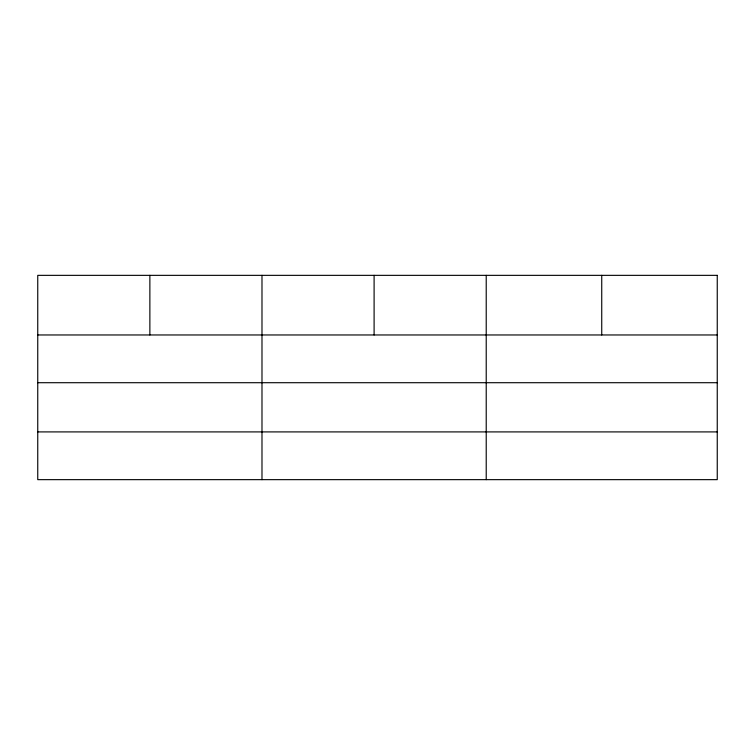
<?xml version="1.0" encoding="UTF-8"?>
<svg xmlns="http://www.w3.org/2000/svg" width="755" height="755" viewBox="0 0 755 755"><rect width="100%" height="100%" fill="white"/><g stroke="black" fill="none" stroke-linecap="round" stroke-linejoin="round"><path stroke-width="1.13" d="M37.75 334.965L717.25 334.965M37.75 382.709L717.25 382.709M37.75 431.907L717.25 431.907M601.735 275.349L601.735 334.965M486.22 275.349L486.22 479.651M374.102 275.349L374.102 334.965M261.985 275.349L261.985 479.651M149.868 275.349L149.868 334.965M717.25 275.349L37.75 275.349L37.75 479.651L717.25 479.651L717.25 275.349"/></g></svg>
